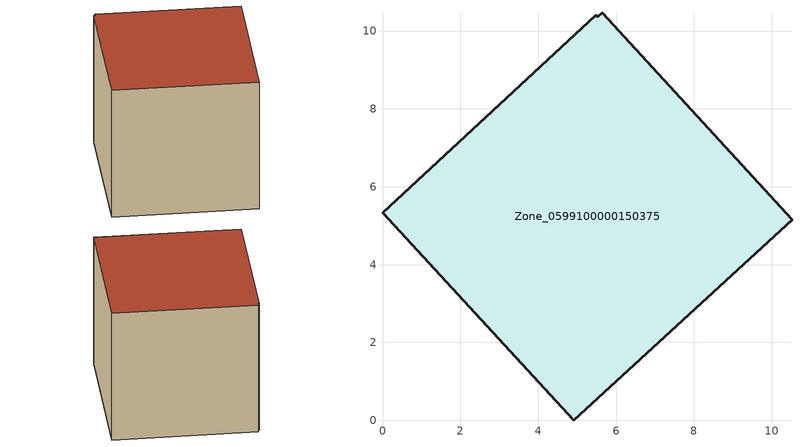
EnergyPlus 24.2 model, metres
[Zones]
Zone_0599100000150375
 floor ground (C_G): 5.53,10.36 5.64,10.47 10.52,5.16 4.92,0 0,5.33 5.48,10.4 z0
 wall outside (C_F): 4.92,0 10.52,5.16 5.64,10.47 5.53,10.36 5.48,10.4 0,5.33 4.92,0 z0:7.1
 roof outside (C_R): 5.64,10.47 5.53,10.36 5.48,10.4 0,5.33 4.92,0 10.52,5.16 z7.1
[BUILDING]
Pand.0599100000150375: North Axis=0; Terrain=City; Loads Convergence Tolerance Value=0.04; Temperature Convergence Tolerance Value=0.4; Solar Distribution=FullExterior; Maximum Number of Warmup Days=25; Minimum Number of Warmup Days=1
[Site:Location]
Rotterdam.The.Hague.AP_ZH_NLD Design_Conditions: Latitude=51.96; Longitude=4.45; Time Zone=1; Elevation=-4.5
[SITE:GROUNDTEMPERATURE:BUILDINGSURFACE]
18, 18, 18, 18, 18, 18, 18, 18, 18, 18, 18, 18
[MATERIAL] Thermal Absorptance=0.9; Solar Absorptance=0.7; Visible Absorptance=0.7
Name | Roughness | Thickness | Conductivity | Density | Specific Heat
G.TI.1992-2005 | MediumSmooth | 0.15 | 0.06 | 540 | 1210
F.TI.1992-2005 | Rough | 0.3 | 0.12 | 1920 | 840
R.TI.1992-2005 | MediumRough | 0.2 | 0.08 | 1500 | 1000
[CONSTRUCTION]
C_G: G.TI.1992-2005
C_F: F.TI.1992-2005
C_R: R.TI.1992-2005
[ZONE]
Zone_0599100000150375: Type=1; Multiplier=1; Ceiling Height=Autocalculate; Volume=Autocalculate; Floor Area=autocalculate; Part of Total Floor Area=Yes
[ZONEINFILTRATION:DESIGNFLOWRATE]
Infil_Zone_0599100000150375: Zone or ZoneList or Space or SpaceList=Zone_0599100000150375; Schedule=AlwaysOn; Design Flow Rate Calculation Method=Flow/Area; Flow Rate per Floor Area=0.0015; Constant Term Coefficient=1; Temperature Term Coefficient=0; Velocity Term Coefficient=0; Velocity Squared Term Coefficient=0
[HVACTEMPLATE:ZONE:IDEALLOADSAIRSYSTEM]
Zone_0599100000150375: Maximum Heating Supply Air Temperature=50; Minimum Cooling Supply Air Temperature=13; Maximum Heating Supply Air Humidity Ratio=0.0156; Minimum Cooling Supply Air Humidity Ratio=0.0077; Heating Limit=NoLimit; Cooling Limit=NoLimit; Dehumidification Control Type=ConstantSensibleHeatRatio; Cooling Sensible Heat Ratio=0.7; Dehumidification Setpoint=60; Humidification Control Type=None; Humidification Setpoint=30; Outdoor Air Method=None; Outdoor Air Flow Rate per Person=0.00944; Outdoor Air Flow Rate per Zone Floor Area=0; Outdoor Air Flow Rate per Zone=0; Demand Controlled Ventilation Type=None; Outdoor Air Economizer Type=NoEconomizer; Heat Recovery Type=None; Sensible Heat Recovery Effectiveness=0.7; Latent Heat Recovery Effectiveness=0.65
[ZONECONTROL:THERMOSTAT]
ThermostatControl_Zone_0599100000150375: Zone or ZoneList=Zone_0599100000150375; Control Type Schedule=DualSetpointControlType; Control 1=Thermostat_Zone_0599100000150375; Temperature Difference Between Cutout And Setpoint=0
[THERMOSTATSETPOINT:DUALSETPOINT]
Thermostat_Zone_0599100000150375: Heating Setpoint Temperature Schedule=HeatingSetpoint_Zone_0599100000150375; Cooling Setpoint Temperature Schedule=CoolingSetpoint_Zone_0599100000150375
[SCHEDULE:COMPACT]
HeatingSetpoint_Zone_0599100000150375: Through: 12/31, For: AllDays, Until: 24:00, 21
CoolingSetpoint_Zone_0599100000150375: Through: 12/31, For: AllDays, Until: 24:00, 24
DualSetpointControlType: Through: 12/31, For: AllDays, Until: 24:00, 4
AlwaysOn: Through: 12/31, For: AllDays, Until: 24:00, 1
